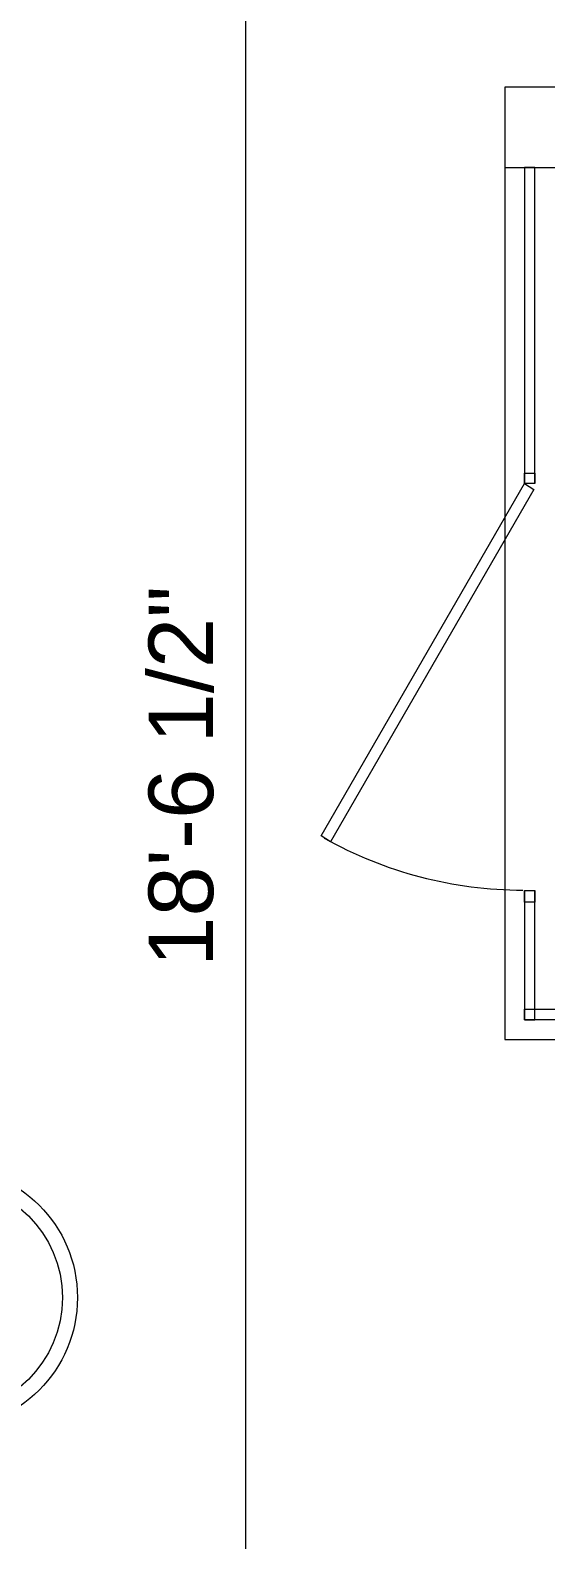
# Model space of a CAD drawing. Header units: millimetres. Extents: x 58 to 2247, y 57 to 1671.
# Drawn here: x 775.1 to 810.7, y 1062.1 to 1166 of the extents above; entities that cross this region are included whole.
import ezdxf

# ---------------------------------------------------------------- set-up
doc = ezdxf.new("R2010")
doc.units = ezdxf.units.MM
doc.header["$LTSCALE"] = 0.5
doc.layers.add('PDF_Geometry', color=7, linetype='Continuous')
doc.layers.add('PDF_Text', color=7, linetype='Continuous')
doc.styles.add('PDF ArialMT', font='arial.ttf')

msp = doc.modelspace()

# ---------------------------------------------------------------- linework, layer by layer
at = {"layer": 'PDF_Geometry', "lineweight": 5}
for points in [[(789.98, 1229.97), (789.98, 999.49)], [(807.82, 1156.53), (807.82, 1096.53), (811.34, 1096.53)], [(809.9, 1134.77), (809.9, 1156.53), (809.18, 1156.53), (809.18, 1134.77), (809.18, 1135.49)], [(809.18, 1105.97), (809.18, 1106.77), (809.18, 1097.89), (809.9, 1097.89), (809.9, 1106.77)]]:
    msp.add_lwpolyline(points, dxfattribs=at)
at = {"layer": 'PDF_Geometry', "lineweight": 20}
msp.add_lwpolyline([(807.82, 1162.05), (807.82, 1156.53), (886.86, 1156.53), (886.86, 1162.05)], close=True, dxfattribs=at)
at = {"layer": 'PDF_Geometry', "lineweight": 5}
for points in [[(809.9, 1134.77), (809.18, 1134.77), (809.18, 1135.49), (809.9, 1135.49)], [(795.82, 1110.13), (795.18, 1110.53), (809.18, 1134.77), (809.82, 1134.37)], [(809.9, 1105.97), (809.18, 1105.97), (809.18, 1106.77), (809.9, 1106.77)], [(811.34, 1098.61), (811.34, 1097.89), (809.18, 1097.89), (809.18, 1098.61)]]:
    msp.add_lwpolyline(points, close=True, dxfattribs=at)
for radius in [9, 7.96]:
    msp.add_circle((769.4, 1078.77), radius, dxfattribs=at)
msp.add_arc((809.08, 1134.85), 28.04, 240.7654, 270, dxfattribs=at)

# ---------------------------------------------------------------- texts
at = {"layer": 'PDF_Text', "insert": (785.55, 1101.53), "char_height": 4.452, "attachment_point": 4, "rotation": 90, "style": 'PDF ArialMT'}
msp.add_mtext('18\'-6 1/2"', dxfattribs=at)

doc.saveas('drawing.dxf')
